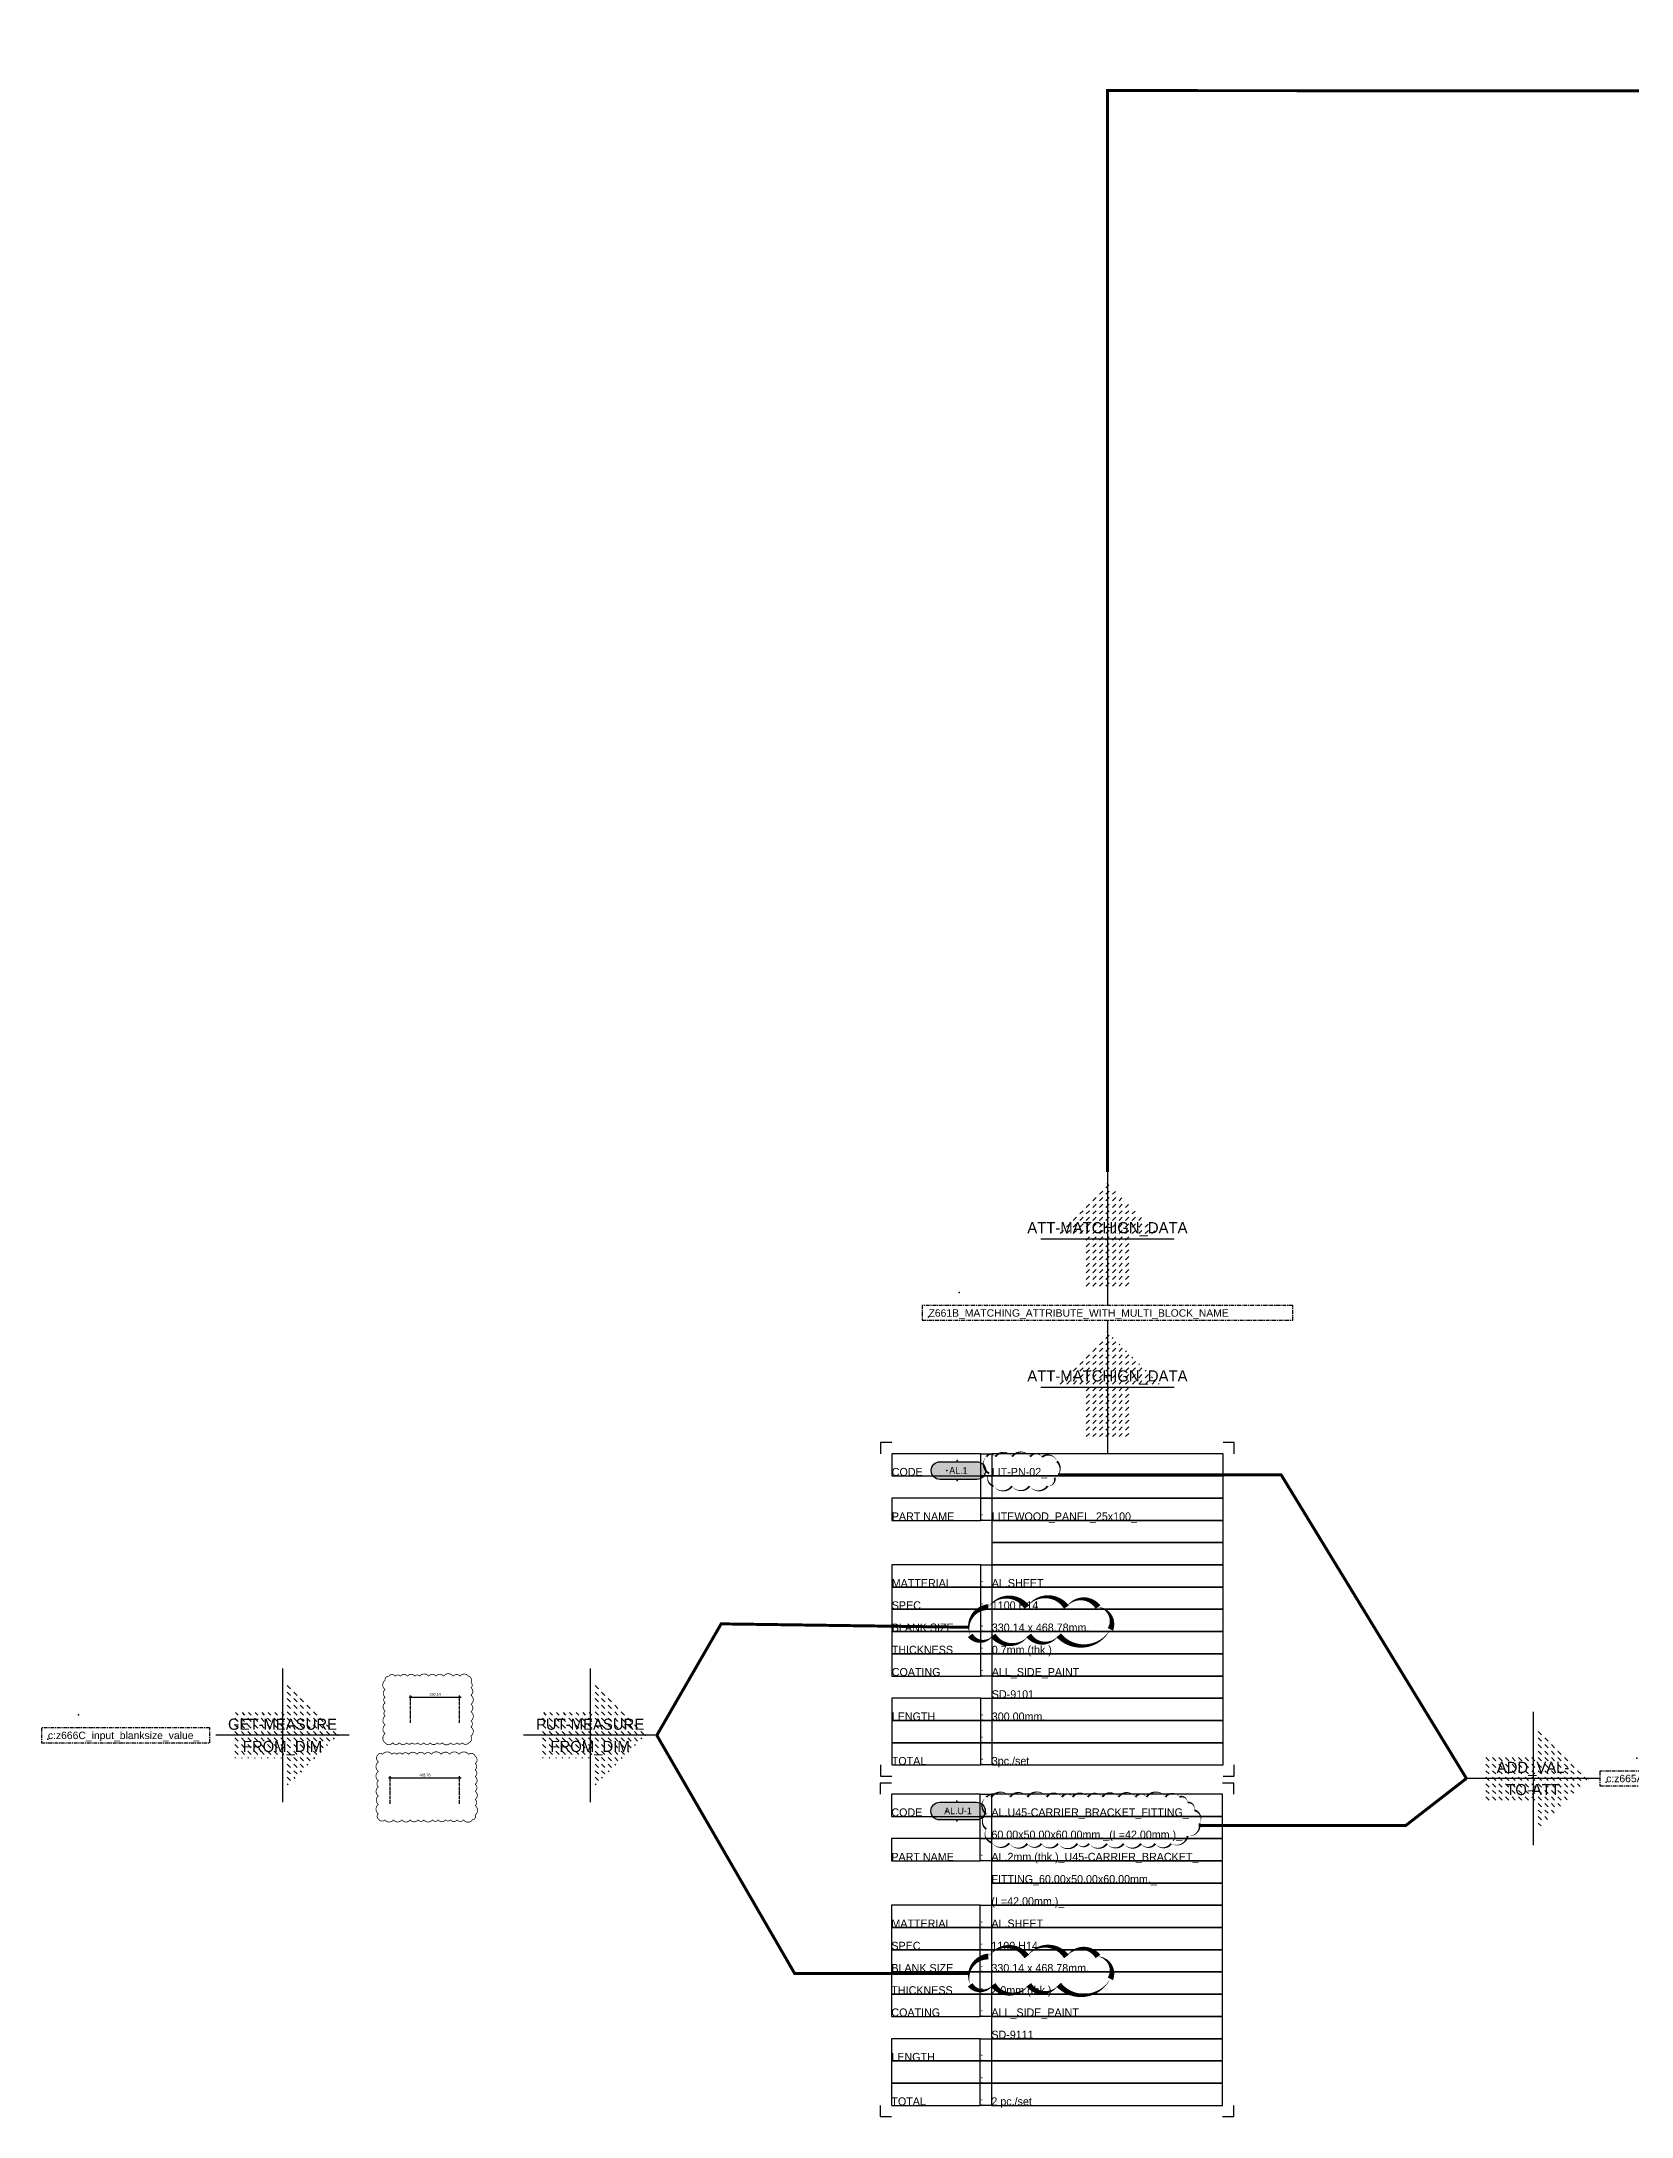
# Model space of a CAD drawing. Header units: millimetres. Extents: x -244126 to 368105, y -173968 to 259060.
# Drawn here: x 265982 to 276710, y 116770 to 130771 of the extents above; entities that cross this region are included whole.
import ezdxf
from ezdxf.enums import TextEntityAlignment as Align
from ezdxf.lldxf.tags import DXFTag

# ---------------------------------------------------------------- set-up
doc = ezdxf.new("R2010")
doc.units = ezdxf.units.MM
doc.header["$MEASUREMENT"] = 0
for name, pattern in [('005_GG_TA_LINE', [13.75, 5, -1.25, 1.25, -1.25, 5]), ('ACAD_ISO04W100', [30, 24, -3, 0, -3]), ('BORDER2', [22.225, 6.35, -3.175, 6.35, -3.175, 0, -3.175])]:
    doc.linetypes.add(name, pattern=pattern)
for name, color, linetype in [('000 - D I M', 6, 'Continuous'), ('000 - H A T C H', 8, 'Continuous'), ('000 - SYMBOL CON', 1, 'Continuous'), ('000 - T E X T', 4, 'Continuous'), ('001 - ASCESSORIES', 1, 'Continuous'), ('A04_TUBE SERIES', 7, 'Continuous')]:
    doc.layers.add(name, color=color, linetype=linetype)
doc.styles.add('CORDIA', font='cordia.shx')
doc.styles.add('MtXpl_BrowalliaUPC', font='BrowalliaUPC.ttf')
doc.styles.get("Standard").update_dxf_attribs({"font": 'arial.ttf'})
doc.styles.add('TA', font='Cordia New.ttf', dxfattribs={"height": 4.5})
tags = doc.linetypes.add('000-ADD-ATT', pattern='A,0.5,-0.3,["ADD-ATT",Standard,S=0.1,R=0,X=-0.2,Y=-0.05],-0.5', length=1.3).pattern_tags.tags
tags[6] = DXFTag(74, 10)
tags = doc.linetypes.add('000-MATCHATT', pattern='A,0.5,-0.3,["MATCHATT",Standard,S=0.1,R=0,X=-0.3,Y=-0.05],-0.5', length=1.3).pattern_tags.tags
tags[6] = DXFTag(74, 10)
tags = doc.linetypes.add('000-TRAN-ATT', pattern='A,0.5,-0.3,["TRAN-ATT",Standard,S=0.1,R=0,X=-0.3,Y=-0.05],-0.5', length=1.3).pattern_tags.tags
tags[6] = DXFTag(74, 10)
doc.dimstyles.new('DIM E-E', dxfattribs={"dimscale": 2, "dimtxt": 0.18, "dimasz": 0.1, "dimexe": 0.1, "dimexo": 0.1, "dimgap": 0.09, "dimtad": 1, "dimtoh": 1, "dimzin": 0, "dimdsep": 46, "dimtxsty": 'CORDIA', "dimblk": 'OBLIQUE', "dimcen": 0.1, "dimdle": 0.1, "dimclrd": 40, "dimclre": 140, "dimclrt": 3, "dimadec": 0, "dimazin": 0, "dimtfac": 1, "dimtix": 1, "dimtmove": 2, "dimatfit": 3, "dimfxl": 1, "dimtolj": 1, "dimtzin": 0, "dimarcsym": 0})

# ---------------------------------------------------------------- blocks, each defined once
blk = doc.blocks.new('A$C829836ee')
for p in [(0, 3), (0, -3)]:
    blk.add_point(p)
blk = doc.blocks.new('*U4955')
at = {"layer": '000 - H A T C H'}
h = blk.add_hatch(color=250, dxfattribs=at)
h.dxf.hatch_style = 1
edge = h.paths.add_edge_path()
edge.add_arc((10.87, -3.8), 2, 90, 270, ccw=False)
edge.add_line((10.87, -1.8), (19.12, -1.8))
edge.add_arc((19.12, -3.8), 2, -90, 90, ccw=False)
edge.add_line((19.12, -5.8), (10.87, -5.8))
at = {"layer": '000 - SYMBOL CON', "color": 2}
blk.add_lwpolyline([(10.87, -5.8, -1), (10.87, -1.8), (19.12, -1.8, -1), (19.12, -5.8)], format="xyb", close=True, dxfattribs=at)
at = {"layer": 'A04_TUBE SERIES', "color": 3}
blk.add_point((12.41, -3.8), dxfattribs=at)
at = {"layer": 'Defpoints', "color": 250}
for points in [[(0, 2.5), (-2.5, 2.5), (-2.5, 0)], [(77, 0), (77, 2.5), (74.5, 2.5)], [(-2.5, -70), (-2.5, -72.5), (0, -72.5)], [(74.5, -72.5), (77, -72.5), (77, -70)]]:
    blk.add_lwpolyline(points, dxfattribs=at)
for points in [[(0, -5), (20, -5), (20, 0), (0, 0)], [(20, 0), (22.5, 0), (22.5, -5), (20, -5)], [(22.5, -5), (74.5, -5), (74.5, 0), (22.5, 0)], [(20, -5), (22.5, -5), (22.5, -10), (20, -10)], [(22.5, -10), (74.5, -10), (74.5, -5), (22.5, -5)], [(0, -15), (20, -15), (20, -10), (0, -10)], [(20, -10), (22.5, -10), (22.5, -15), (20, -15)], [(22.5, -15), (74.5, -15), (74.5, -10), (22.5, -10)], [(22.5, -20), (74.5, -20), (74.5, -15), (22.5, -15)], [(22.5, -25), (74.5, -25), (74.5, -20), (22.5, -20)], [(0, -30), (20, -30), (20, -25), (0, -25)], [(20, -25), (22.5, -25), (22.5, -30), (20, -30)], [(22.5, -30), (74.5, -30), (74.5, -25), (22.5, -25)], [(0, -35), (20, -35), (20, -30), (0, -30)], [(20, -30), (22.5, -30), (22.5, -35), (20, -35)], [(22.5, -35), (74.5, -35), (74.5, -30), (22.5, -30)], [(0, -40), (20, -40), (20, -35), (0, -35)], [(20, -35), (22.5, -35), (22.5, -40), (20, -40)], [(22.5, -40), (74.5, -40), (74.5, -35), (22.5, -35)], [(0, -45), (20, -45), (20, -40), (0, -40)], [(20, -40), (22.5, -40), (22.5, -45), (20, -45)], [(22.5, -45), (74.5, -45), (74.5, -40), (22.5, -40)], [(0, -50), (20, -50), (20, -45), (0, -45)], [(20, -45), (22.5, -45), (22.5, -50), (20, -50)], [(22.5, -50), (74.5, -50), (74.5, -45), (22.5, -45)], [(22.5, -55), (74.5, -55), (74.5, -50), (22.5, -50)], [(0, -60), (20, -60), (20, -55), (0, -55)], [(20, -55), (22.5, -55), (22.5, -60), (20, -60)], [(22.5, -60), (74.5, -60), (74.5, -55), (22.5, -55)], [(0, -65), (20, -65), (20, -60), (0, -60)], [(20, -60), (22.5, -60), (22.5, -65), (20, -65)], [(22.5, -65), (74.5, -65), (74.5, -60), (22.5, -60)], [(0, -70), (20, -70), (20, -65), (0, -65)], [(20, -65), (22.5, -65), (22.5, -70), (20, -70)], [(22.5, -70), (74.5, -70), (74.5, -65), (22.5, -65)]]:
    blk.add_lwpolyline(points, close=True, dxfattribs=at)
at = {"xscale": 0.7454636594928784, "yscale": 0.7454636594928784, "zscale": 0.7454636594928784}
blk.add_blockref('A$C829836ee', (14.71, -3.8), dxfattribs=at)
at = {"layer": '000 - T E X T', "linetype": 'BORDER2', "style": 'TA'}
for s, p in [('CODE', (0, -5)), ('PART NAME', (0, -15)), (':', (20, -15)), ('MATTERIAL', (0, -30)), (':', (20, -30)), ('SPEC', (0, -35)), (':', (20, -35)), ('BLANK SIZE', (0, -40)), (':', (20, -40)), ('THICKNESS', (0, -45)), (':', (20, -45)), ('COATING', (0, -50)), (':', (20, -50)), ('LENGTH', (0, -60)), (':', (20, -60)), (':', (20, -65)), ('TOTAL', (0, -70)), (':', (20, -70))]:
    blk.add_text(s, height=1.8, dxfattribs=at).set_placement(p)
at = {"layer": '000 - T E X T', "style": 'TA', "flags": 1}
blk.add_attdef('BLK_NAME', (1.99, 0.93), '', height=1.8, dxfattribs=at)
at = {"layer": '000 - T E X T', "style": 'MtXpl_BrowalliaUPC'}
blk.add_attdef('NO.CODE', text='', height=1.49, dxfattribs=at).set_placement((14.98, -3.76), align=Align.MIDDLE_CENTER)
at = {"layer": '000 - T E X T', "style": 'TA'}
for tag, p in [('CODE_VALUE_1', (22.5, -5)), ('CODE_VALUE_2', (22.5, -10)), ('PART_NAME_VALUE_1', (22.5, -15)), ('PART_NAME_VALUE_2', (22.5, -20)), ('PART_NAME_VALUE_3', (22.5, -25)), ('MATTERIAL_VALUE_1', (22.5, -30)), ('SPEC_VALUE', (22.5, -35)), ('BLANK_SIZE_VALUE', (22.5, -40)), ('THICKNESS_VALUE', (22.5, -45)), ('COATING_VALUE_1', (22.5, -50)), ('COATING_VALUE_2', (22.5, -55)), ('LENGTH_VALUE_1', (22.5, -60)), ('LENGTH_VALUE_2', (22.5, -65)), ('TOTAL_VALUE', (22.5, -70))]:
    blk.add_attdef(tag, p, '', height=1.8, dxfattribs=at)
blk = doc.blocks.new('*U5048')
at = {"layer": '000 - H A T C H'}
h = blk.add_hatch(color=250, dxfattribs=at)
h.dxf.hatch_style = 1
edge = h.paths.add_edge_path()
edge.add_arc((10.87, -3.8), 2, 90, 270, ccw=False)
edge.add_line((10.87, -1.8), (19.12, -1.8))
edge.add_arc((19.12, -3.8), 2, -90, 90, ccw=False)
edge.add_line((19.12, -5.8), (10.87, -5.8))
at = {"layer": '000 - SYMBOL CON', "color": 2}
blk.add_lwpolyline([(10.87, -5.8, -1), (10.87, -1.8), (19.12, -1.8, -1), (19.12, -5.8)], format="xyb", close=True, dxfattribs=at)
at = {"layer": 'A04_TUBE SERIES', "color": 3}
blk.add_point((12.41, -3.8), dxfattribs=at)
at = {"layer": 'Defpoints', "color": 250}
for points in [[(0, 2.5), (-2.5, 2.5), (-2.5, 0)], [(77, 0), (77, 2.5), (74.5, 2.5)], [(-2.5, -70), (-2.5, -72.5), (0, -72.5)], [(74.5, -72.5), (77, -72.5), (77, -70)]]:
    blk.add_lwpolyline(points, dxfattribs=at)
for points in [[(0, -5), (20, -5), (20, 0), (0, 0)], [(20, 0), (22.5, 0), (22.5, -5), (20, -5)], [(22.5, -5), (74.5, -5), (74.5, 0), (22.5, 0)], [(20, -5), (22.5, -5), (22.5, -10), (20, -10)], [(22.5, -10), (74.5, -10), (74.5, -5), (22.5, -5)], [(0, -15), (20, -15), (20, -10), (0, -10)], [(20, -10), (22.5, -10), (22.5, -15), (20, -15)], [(22.5, -15), (74.5, -15), (74.5, -10), (22.5, -10)], [(22.5, -20), (74.5, -20), (74.5, -15), (22.5, -15)], [(22.5, -25), (74.5, -25), (74.5, -20), (22.5, -20)], [(0, -30), (20, -30), (20, -25), (0, -25)], [(20, -25), (22.5, -25), (22.5, -30), (20, -30)], [(22.5, -30), (74.5, -30), (74.5, -25), (22.5, -25)], [(0, -35), (20, -35), (20, -30), (0, -30)], [(20, -30), (22.5, -30), (22.5, -35), (20, -35)], [(22.5, -35), (74.5, -35), (74.5, -30), (22.5, -30)], [(0, -40), (20, -40), (20, -35), (0, -35)], [(20, -35), (22.5, -35), (22.5, -40), (20, -40)], [(22.5, -40), (74.5, -40), (74.5, -35), (22.5, -35)], [(0, -45), (20, -45), (20, -40), (0, -40)], [(20, -40), (22.5, -40), (22.5, -45), (20, -45)], [(22.5, -45), (74.5, -45), (74.5, -40), (22.5, -40)], [(0, -50), (20, -50), (20, -45), (0, -45)], [(20, -45), (22.5, -45), (22.5, -50), (20, -50)], [(22.5, -50), (74.5, -50), (74.5, -45), (22.5, -45)], [(22.5, -55), (74.5, -55), (74.5, -50), (22.5, -50)], [(0, -60), (20, -60), (20, -55), (0, -55)], [(20, -55), (22.5, -55), (22.5, -60), (20, -60)], [(22.5, -60), (74.5, -60), (74.5, -55), (22.5, -55)], [(0, -65), (20, -65), (20, -60), (0, -60)], [(20, -60), (22.5, -60), (22.5, -65), (20, -65)], [(22.5, -65), (74.5, -65), (74.5, -60), (22.5, -60)], [(0, -70), (20, -70), (20, -65), (0, -65)], [(20, -65), (22.5, -65), (22.5, -70), (20, -70)], [(22.5, -70), (74.5, -70), (74.5, -65), (22.5, -65)]]:
    blk.add_lwpolyline(points, close=True, dxfattribs=at)
at = {"xscale": 0.7454636594928784, "yscale": 0.7454636594928784, "zscale": 0.7454636594928784}
blk.add_blockref('A$C829836ee', (14.71, -3.8), dxfattribs=at)
at = {"layer": '000 - T E X T', "linetype": 'BORDER2', "style": 'TA'}
for s, p in [('CODE', (0, -5)), ('PART NAME', (0, -15)), (':', (20, -15)), ('MATTERIAL', (0, -30)), (':', (20, -30)), ('SPEC', (0, -35)), (':', (20, -35)), ('BLANK SIZE', (0, -40)), (':', (20, -40)), ('THICKNESS', (0, -45)), (':', (20, -45)), ('COATING', (0, -50)), (':', (20, -50)), ('LENGTH', (0, -60)), (':', (20, -60)), (':', (20, -65)), ('TOTAL', (0, -70)), (':', (20, -70))]:
    blk.add_text(s, height=1.8, dxfattribs=at).set_placement(p)
at = {"layer": '000 - T E X T', "style": 'TA', "flags": 1}
blk.add_attdef('BLK_NAME', (1.99, 0.93), '', height=1.8, dxfattribs=at)
at = {"layer": '000 - T E X T', "style": 'MtXpl_BrowalliaUPC'}
blk.add_attdef('NO.CODE', text='', height=1.49, dxfattribs=at).set_placement((14.98, -3.76), align=Align.MIDDLE_CENTER)
at = {"layer": '000 - T E X T', "style": 'TA'}
for tag, p in [('CODE_VALUE_1', (22.5, -5)), ('CODE_VALUE_2', (22.5, -10)), ('PART_NAME_VALUE_1', (22.5, -15)), ('PART_NAME_VALUE_2', (22.5, -20)), ('PART_NAME_VALUE_3', (22.5, -25)), ('MATTERIAL_VALUE_1', (22.5, -30)), ('SPEC_VALUE', (22.5, -35)), ('BLANK_SIZE_VALUE', (22.5, -40)), ('THICKNESS_VALUE', (22.5, -45)), ('COATING_VALUE_1', (22.5, -50)), ('COATING_VALUE_2', (22.5, -55)), ('LENGTH_VALUE_1', (22.5, -60)), ('LENGTH_VALUE_2', (22.5, -65)), ('TOTAL_VALUE', (22.5, -70))]:
    blk.add_attdef(tag, p, '', height=1.8, dxfattribs=at)
blk = doc.blocks.new('*U4710')
at = {"layer": '000 - H A T C H'}
h = blk.add_hatch(dxfattribs=at)
h.set_pattern_fill('DASH', color=8, scale=250, angle=-45)
h.paths.add_polyline_path([(20, -154), (20, -354), (373, 0), (20, 354), (20, 154), (-335, 154), (-335, -154)])
at = {"color": 250}
for p, q in [((0, 450), (0, -450)), ((450, 0), (-450, 0))]:
    blk.add_line(p, q, dxfattribs=at)
at = {"color": 3}
blk.add_point((373, 0), dxfattribs=at)
at = {"color": 0, "style": 'TA'}
for tag, p in [('TAG1', (0, 75)), ('TAG2', (0, -75))]:
    blk.add_attdef(tag, text='', height=75, dxfattribs=at).set_placement(p, align=Align.MIDDLE_CENTER)
blk = doc.blocks.new('*U4707')
at = {"color": 0, "linetype": '005_GG_TA_LINE'}
blk.add_lwpolyline([(0, 0), (380, 0), (380, 20), (0, 20)], close=True, dxfattribs=at)
for p in [(50, 37.5), (8.6, 4.9)]:
    blk.add_point(p, dxfattribs=at)
blk.add_attdef('NAMEBLK', (8.6, 4.9), '', height=10, dxfattribs=at)
blk = doc.blocks.new('_Oblique')
at = {"color": 0, "linetype": 'ByBlock', "lineweight": -2}
blk.add_line((-0.5, -0.5), (0.5, 0.5), dxfattribs=at)
blk = doc.blocks.new('*D4764')
at = {"layer": '000 - D I M', "color": 40, "lineweight": -2, "transparency": 16777216}
blk.add_line((-15219, -9471), (-14869, -9471), dxfattribs=at)
at = {"layer": '000 - D I M', "color": 140, "linetype": 'ACAD_ISO04W100', "lineweight": -2, "transparency": 16777216}
for p, q in [((-15209, -9646), (-15209, -9461)), ((-14879, -9646), (-14879, -9461))]:
    blk.add_line(p, q, dxfattribs=at)
at = {"layer": 'Defpoints', "color": 0, "transparency": 16777216}
for p in [(-14879, -9471), (-15209, -9656), (-14879, -9656)]:
    blk.add_point(p, dxfattribs=at)
at = {"layer": '000 - D I M', "color": 40, "lineweight": -2, "transparency": 16777216, "xscale": 10, "yscale": 10, "zscale": 10, "rotation": 180}
blk.add_blockref('_Oblique', (-15209, -9471), dxfattribs=at)
at = {"layer": '000 - D I M', "color": 40, "lineweight": -2, "transparency": 16777216, "xscale": 10, "yscale": 10, "zscale": 10}
blk.add_blockref('_Oblique', (-14879, -9471), dxfattribs=at)
at = {"layer": '000 - D I M', "color": 3, "transparency": 16777216, "insert": (-15044, -9453), "char_height": 18, "attachment_point": 5, "style": 'CORDIA'}
blk.add_mtext('\\A1;330.14', dxfattribs=at)
blk = doc.blocks.new('*D4765')
at = {"layer": '000 - D I M', "color": 40, "lineweight": -2, "transparency": 16777216}
blk.add_line((-15358, -10015), (-14869, -10015), dxfattribs=at)
at = {"layer": '000 - D I M', "color": 140, "linetype": 'ACAD_ISO04W100', "lineweight": -2, "transparency": 16777216}
for p, q in [((-15348, -10191), (-15348, -10005)), ((-14879, -10191), (-14879, -10005))]:
    blk.add_line(p, q, dxfattribs=at)
at = {"layer": 'Defpoints', "color": 0, "transparency": 16777216}
for p in [(-14879, -10015), (-15348, -10201), (-14879, -10201)]:
    blk.add_point(p, dxfattribs=at)
at = {"layer": '000 - D I M', "color": 40, "lineweight": -2, "transparency": 16777216, "xscale": 10, "yscale": 10, "zscale": 10, "rotation": 180}
blk.add_blockref('_Oblique', (-15348, -10015), dxfattribs=at)
at = {"layer": '000 - D I M', "color": 40, "lineweight": -2, "transparency": 16777216, "xscale": 10, "yscale": 10, "zscale": 10}
blk.add_blockref('_Oblique', (-14879, -10015), dxfattribs=at)
at = {"layer": '000 - D I M', "color": 3, "transparency": 16777216, "insert": (-15113, -9997), "char_height": 18, "attachment_point": 5, "style": 'CORDIA'}
blk.add_mtext('\\A1;468.78', dxfattribs=at)
blk = doc.blocks.new('*U4716')
at = {"color": 0, "linetype": '005_GG_TA_LINE'}
blk.add_lwpolyline([(0, 0), (227, 0), (227, 20), (0, 20)], close=True, dxfattribs=at)
for p in [(50, 37.5), (8.6, 4.9)]:
    blk.add_point(p, dxfattribs=at)
blk.add_attdef('NAMEBLK', (8.6, 4.9), '', height=10, dxfattribs=at)
blk = doc.blocks.new('*U4700')
at = {"color": 0, "linetype": '005_GG_TA_LINE'}
blk.add_lwpolyline([(0, 0), (500, 0), (500, 20), (0, 20)], close=True, dxfattribs=at)
for p in [(50, 37.5), (8.6, 4.9)]:
    blk.add_point(p, dxfattribs=at)
blk.add_attdef('NAMEBLK', (8.6, 4.9), '', height=10, dxfattribs=at)
blk = doc.blocks.new('*U4713')
at = {"layer": '000 - H A T C H'}
h = blk.add_hatch(dxfattribs=at)
h.set_pattern_fill('DASH', color=8, scale=250, angle=45)
h.paths.add_polyline_path([(154, 20), (354, 20), (0, 373), (-354, 20), (-154, 20), (-154, -335), (154, -335)])
at = {"color": 250}
for p, q in [((0, 450), (0, -450)), ((-450, 0), (450, 0))]:
    blk.add_line(p, q, dxfattribs=at)
at = {"color": 3}
blk.add_point((0, 373), dxfattribs=at)
at = {"color": 0, "style": 'TA'}
for tag, p in [('TAG1', (0, 75)), ('TAG2', (0, -75))]:
    blk.add_attdef(tag, text='', height=75, dxfattribs=at).set_placement(p, align=Align.MIDDLE_CENTER)
blk = doc.blocks.new('000 - MOCKUP_HELP')
at = {"color": 3, "linetype": '000-MATCHATT', "ltscale": 1300, "const_width": 20}
blk.add_lwpolyline([(-10507.671, -5929.12), (-10507.671, 1368.12), (4477.895, 1362.68), (4666.596, 1689.522), (5519.588, 1689.522)], dxfattribs=at)
at = {"color": 3, "linetype": '000-ADD-ATT'}
for points in [[(-11323.866, -7849.094, 0, 13.333, 0.52056705), (-11305.426, -7961.756, 0, 13.333, 0.52056705), (-11276.164, -8047.685, 0, 13.333, 0.52056705), (-11151.15, -8047.685, 0, 13.333, 0.52056705), (-11033.223, -8047.685, 0, 13.333, 0.52056705), (-10911.226, -8047.685, 0, 13.333, 0.52056705), (-10864.134, -7991.319, 0, 13.333, 0.52056705), (-10848.31, -7880.734, 0, 13.333, 0.52056705), (-10949.361, -7851.795, 0, 13.333, 0.52056705), (-11028.927, -7849.094, 0, 13.333, 0.52056705), (-11150.267, -7849.094, 0, 13.333, 0.52056705), (-11262.615, -7849.094, 0, 13.333, 0.52056705)], [(-11324.563, -10145.495, 0, 13.333, 0.52056705), (-11324.563, -10259.657, 0, 13.333, 0.52056705), (-11324.563, -10361.926, 0, 13.333, 0.52056705), (-11288.13, -10452.086, 0, 13.333, 0.52056705), (-11170.318, -10457.305, 0, 13.333, 0.52056705), (-11048.385, -10460.185, 0, 13.333, 0.52056705), (-10952.419, -10460.185, 0, 13.333, 0.52056705), (-10840.707, -10460.185, 0, 13.333, 0.52056705), (-10711.107, -10460.185, 0, 13.333, 0.52056705), (-10631.486, -10460.185, 0, 13.333, 0.52056705), (-10510.147, -10460.185, 0, 13.333, 0.52056705), (-10397.798, -10460.185, 0, 13.333, 0.52056705), (-10281.474, -10460.185, 0, 13.333, 0.52056705), (-10184.557, -10460.185, 0, 13.333, 0.52056705), (-10077.586, -10460.185, 0, 13.333, 0.52056705), (-9966.824, -10408.129, 0, 13.333, 0.52056705), (-9886.306, -10323.307, 0, 13.333, 0.52056705), (-9920.822, -10235.197, 0, 13.333, 0.52056705), (-9966.995, -10182.489, 0, 13.333, 0.52056705), (-10021.358, -10145.495, 0, 13.333, 0.52056705), (-10115.337, -10145.495, 0, 13.333, 0.52056705), (-10243.512, -10145.495, 0, 13.333, 0.52056705), (-10318.458, -10145.495, 0, 13.333, 0.52056705), (-10432.455, -10145.495, 0, 13.333, 0.52056705), (-10542.228, -10145.495, 0, 13.333, 0.52056705), (-10639.535, -10145.495, 0, 13.333, 0.52056705), (-10742.059, -10145.495, 0, 13.333, 0.52056705), (-10814.888, -10145.495, 0, 13.333, 0.52056705), (-10917.327, -10145.495, 0, 13.333, 0.52056705), (-11047.476, -10145.495, 0, 13.333, 0.52056705), (-11163.873, -10145.495, 0, 13.333, 0.52056705), (-11289.791, -10145.495, 0, 13.333, 0.52056705)]]:
    blk.add_lwpolyline(points, format="xyseb", close=True, dxfattribs=at)
at = {"color": 3, "linetype": '000-TRAN-ATT', "ltscale": 700, "const_width": 20}
for points in [[(-10840.226, -7971.182), (-9335.635, -7971.182), (-8085.474, -10020.224)], [(-9884.875, -10337.528), (-8494.489, -10337.528), (-8085.474, -10020.224)]]:
    blk.add_lwpolyline(points, dxfattribs=at)
at = {"color": 1, "linetype": '000-ADD-ATT'}
for points in [[(-11433.139, -9054.494, 0, 40, -0.52056705), (-11310.619, -8864.09, 0, 40, -0.52056705), (-11051.633, -8864.09, 0, 40, -0.52056705), (-10784.364, -8864.09, 0, 40, -0.52056705), (-10571.32, -8864.09, 0, 40, -0.52056705), (-10487.874, -9014.299, 0, 40, -0.52056705), (-10836.204, -9054.494, 0, 40, -0.52056705), (-11038.463, -9054.494, 0, 40, -0.52056705), (-11279.229, -9054.494, 0, 40, -0.52056705)], [(-11433.139, -11412.283, 0, 40, -0.52056705), (-11310.619, -11221.879, 0, 40, -0.52056705), (-11051.633, -11221.879, 0, 40, -0.52056705), (-10784.364, -11221.879, 0, 40, -0.52056705), (-10571.32, -11221.879, 0, 40, -0.52056705), (-10487.874, -11372.088, 0, 40, -0.52056705), (-10836.204, -11412.283, 0, 40, -0.52056705), (-11038.463, -11412.283, 0, 40, -0.52056705), (-11279.229, -11412.283, 0, 40, -0.52056705)]]:
    blk.add_lwpolyline(points, format="xyseb", close=True, dxfattribs=at)
at = {"color": 1, "linetype": '000-ADD-ATT', "ltscale": 300, "const_width": 20}
for points in [[(-13547.984, -9729.172), (-13113.84, -8977.214), (-11443.407, -9000.279)], [(-13547.984, -9729.172), (-12618.151, -11336.074), (-11441.338, -11336.074)]]:
    blk.add_lwpolyline(points, dxfattribs=at)
at = {"color": 1, "const_width": 5}
for points in [[(-15380.732, -9779.299, -0.52056705), (-15380.732, -9717.608, -0.52056705), (-15380.732, -9658.909, -0.52056705), (-15380.732, -9598.757, -0.52056705), (-15380.732, -9563.971, -0.52056705), (-15380.732, -9509.353, -0.52056705), (-15380.732, -9470.909, -0.52056705), (-15380.732, -9420.825, -0.52056705), (-15380.732, -9357.594, -0.52056705), (-15356.941, -9330.704, -0.52056705), (-15312.517, -9330.704, -0.52056705), (-15277.921, -9330.704, -0.52056705), (-15230.469, -9330.704, -0.52056705), (-15181.091, -9330.704, -0.52056705), (-15147.461, -9330.704, -0.52056705), (-15087.869, -9330.704, -0.52056705), (-15038.752, -9330.704, -0.52056705), (-14987.796, -9330.704, -0.52056705), (-14921.52, -9330.704, -0.52056705), (-14876.614, -9330.704, -0.52056705), (-14819.318, -9330.704, -0.52056705), (-14802.423, -9372.927, -0.52056705), (-14802.423, -9408.097, -0.52056705), (-14802.423, -9458.432, -0.52056705), (-14802.423, -9519.672, -0.52056705), (-14802.423, -9569.871, -0.52056705), (-14802.423, -9632.237, -0.52056705), (-14802.423, -9672.129, -0.52056705), (-14802.423, -9733.892, -0.52056705), (-14816.877, -9779.299, -0.52056705), (-14860.117, -9779.299, -0.52056705), (-14897.139, -9779.299, -0.52056705), (-14940.243, -9779.299, -0.52056705), (-14995.24, -9779.299, -0.52056705), (-15030.178, -9779.299, -0.52056705), (-15076.983, -9779.299, -0.52056705), (-15120.799, -9779.299, -0.52056705), (-15162.713, -9779.299, -0.52056705), (-15198.725, -9779.299, -0.52056705), (-15236.588, -9779.299, -0.52056705), (-15285.13, -9779.299, -0.52056705), (-15330.267, -9779.299, -0.52056705)], [(-15426.23, -9857.66, 0.52056705), (-15426.23, -9908.132, 0.52056705), (-15426.23, -9972.074, 0.52056705), (-15426.23, -10036.552, 0.52056705), (-15426.23, -10077.098, 0.52056705), (-15426.23, -10138.225, 0.52056705), (-15426.23, -10195.797, 0.52056705), (-15426.23, -10259.183, 0.52056705), (-15426.23, -10293.874, 0.52056705), (-15383.078, -10299.318, 0.52056705), (-15325.172, -10299.318, 0.52056705), (-15268.396, -10299.318, 0.52056705), (-15211.564, -10299.318, 0.52056705), (-15159.437, -10299.318, 0.52056705), (-15119.311, -10299.318, 0.52056705), (-15062.313, -10299.318, 0.52056705), (-15022.778, -10299.318, 0.52056705), (-14974.27, -10299.318, 0.52056705), (-14940.557, -10299.318, 0.52056705), (-14894.484, -10299.318, 0.52056705), (-14852.463, -10299.318, 0.52056705), (-14791.579, -10299.318, 0.52056705), (-14773.898, -10266.822, 0.52056705), (-14773.898, -10203.5, 0.52056705), (-14773.898, -10162.032, 0.52056705), (-14773.898, -10106.385, 0.52056705), (-14773.898, -10059.848, 0.52056705), (-14773.898, -10007.436, 0.52056705), (-14773.898, -9961.426, 0.52056705), (-14773.898, -9920.461, 0.52056705), (-14773.898, -9869.876, 0.52056705), (-14818.09, -9857.66, 0.52056705), (-14881.872, -9857.66, 0.52056705), (-14945.676, -9857.66, 0.52056705), (-15002.997, -9857.66, 0.52056705), (-15068.989, -9857.66, 0.52056705), (-15114.72, -9857.66, 0.52056705), (-15167.047, -9857.66, 0.52056705), (-15222.939, -9857.66, 0.52056705), (-15265.703, -9857.66, 0.52056705), (-15302.265, -9857.66, 0.52056705), (-15336.157, -9857.66, 0.52056705), (-15399.296, -9857.66, 0.52056705)]]:
    blk.add_lwpolyline(points, format="xyb", close=True, dxfattribs=at)
at = {"color": 3}
for name, p, values in [('*U4713', (-10507.671, -6379.12), {'TAG1': 'ATT-MATCHIGN_DATA'}), ('*U4713', (-10507.671, -7379.12), {'TAG1': 'ATT-MATCHIGN_DATA'}), ('*U4710', (-7635.474, -10020.224), {'TAG1': 'ADD_VAL-', 'TAG2': 'TO-ATT'})]:
    blk.add_blockref(name, p, dxfattribs=at).add_auto_attribs(values)
at = {"color": 1}
for p, values in [((-16073.556, -9729.172), {'TAG1': 'GET-MEASURE', 'TAG2': 'FROM_DIM'}), ((-13997.984, -9729.172), {'TAG1': 'PUT-MEASURE', 'TAG2': 'FROM_DIM'})]:
    blk.add_blockref('*U4710', p, dxfattribs=at).add_auto_attribs(values)
at = {"layer": '000 - T E X T', "color": 8, "xscale": 30, "yscale": 30, "zscale": 30}
for name, p, values in [('*U5048', (-11962.671, -7829.12), {'NO.CODE': 'AL.1', 'CODE_VALUE_1': 'LIT-PN-02_', 'PART_NAME_VALUE_1': 'LITEWOOD_PANEL_25x100_', 'MATTERIAL_VALUE_1': 'AL.SHEET', 'SPEC_VALUE': '1100 H14', 'BLANK_SIZE_VALUE': '330.14 x 468.78mm.', 'THICKNESS_VALUE': '0.7mm.(thk.)', 'COATING_VALUE_1': 'ALL_SIDE_PAINT', 'COATING_VALUE_2': 'SD-9101', 'LENGTH_VALUE_1': '300.00mm.', 'TOTAL_VALUE': '3pc./set'}), ('*U4955', (-11965.279, -10126.198), {'NO.CODE': 'AL.U-1', 'CODE_VALUE_1': 'AL.U45-CARRIER_BRACKET_FITTING_', 'CODE_VALUE_2': '60.00x50.00x60.00mm._(L=42.00mm.)_', 'PART_NAME_VALUE_1': 'AL.2mm.(thk.)_U45-CARRIER_BRACKET_', 'PART_NAME_VALUE_2': 'FITTING_60.00x50.00x60.00mm._', 'PART_NAME_VALUE_3': '(L=42.00mm.)_', 'MATTERIAL_VALUE_1': 'AL.SHEET', 'SPEC_VALUE': '1100 H14', 'BLANK_SIZE_VALUE': '330.14 x 468.78mm.', 'THICKNESS_VALUE': '2.0mm.(thk.)', 'COATING_VALUE_1': 'ALL_SIDE_PAINT', 'COATING_VALUE_2': 'SD-9111', 'TOTAL_VALUE': '2 pc./set'})]:
    blk.add_blockref(name, p, dxfattribs=at).add_auto_attribs(values)
at = {"layer": '001 - ASCESSORIES', "color": 3, "linetype": '005_GG_TA_LINE', "xscale": 5, "yscale": 5, "zscale": 5}
for name, p, values in [('*U4700', (-11757.671, -6929.12), {'NAMEBLK': 'Z661B_MATCHING_ATTRIBUTE_WITH_MULTI_BLOCK_NAME'}), ('*U4707', (-7185.474, -10070.224), {'NAMEBLK': 'c:z665A_add_part_code_to_mockup_data_[addmckcode]'})]:
    blk.add_blockref(name, p, dxfattribs=at).add_auto_attribs(values)
at = {"layer": '001 - ASCESSORIES', "color": 1, "linetype": '005_GG_TA_LINE', "xscale": 5, "yscale": 5, "zscale": 5}
blk.add_blockref('*U4716', (-17699.724, -9779.172), dxfattribs=at).add_auto_attribs({'NAMEBLK': 'c:z666C_input_blanksize_value_'})
at = {"layer": '000 - D I M', "color": 1}
for base, p1, p2, picture, middle in [((-14878.604, -9470.545), (-15208.741, -9656.176), (-14878.604, -9656.176), '*D4764', (-15043.672, -9452.545)), ((-14879.049, -10015.129), (-15347.831, -10200.759), (-14879.049, -10200.759), '*D4765', (-15113.44, -9997.129))]:
    dim = blk.add_linear_dim(base=base, p1=p1, p2=p2, dimstyle='DIM E-E', override={"dimscale": 100}, dxfattribs=at)
    dim.commit()
    dim.dimension.update_dxf_attribs({"geometry": picture, "text_midpoint": middle})

msp = doc.modelspace()

# ---------------------------------------------------------------- block references
at = {"color": 3, "linetype": '000-ADD-ATT'}
msp.add_blockref('000 - MOCKUP_HELP', (283681.74076, 129071.3719), dxfattribs=at)

doc.saveas('drawing.dxf')
